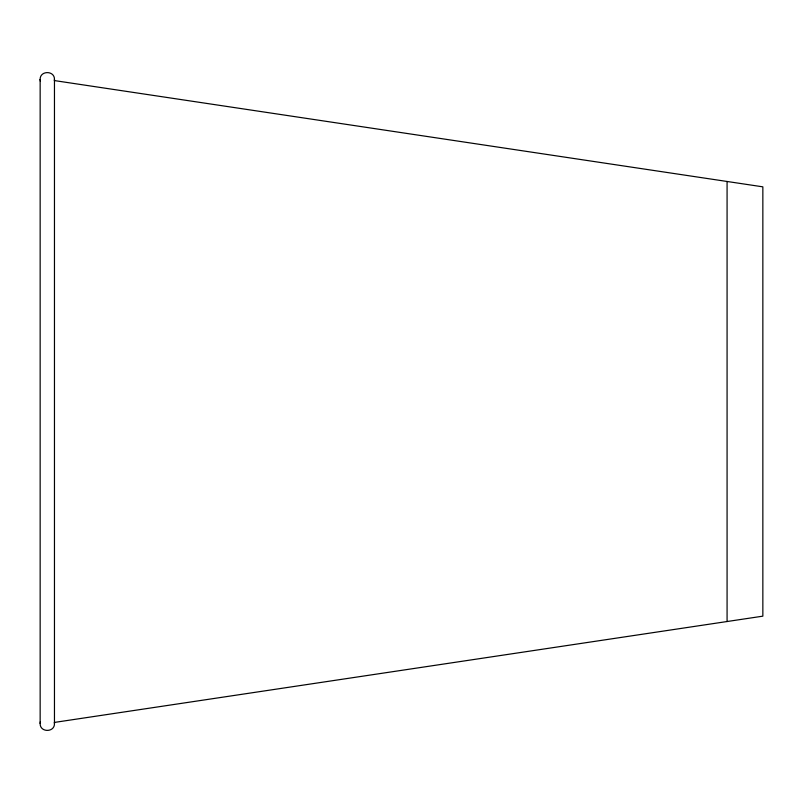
<?xml version="1.0" encoding="UTF-8"?>
<svg xmlns="http://www.w3.org/2000/svg" width="803" height="803" viewBox="0 0 803 803"><rect width="100%" height="100%" fill="white"/><g stroke="black" fill="none" stroke-linecap="round" stroke-linejoin="round"><path stroke-width="1.2" d="M40.15 79.507C39.799 70.313 54.805 70.313 54.463 79.507L54.463 723.493C54.805 732.687 39.799 732.687 40.15 723.493L40.15 79.507L40.391 81.354M54.463 79.507L54.323 80.561L762.85 186.838L762.85 616.162L54.323 722.439L54.463 723.493M40.15 723.493L40.391 721.646M727.076 181.468L727.076 621.532"/></g></svg>
